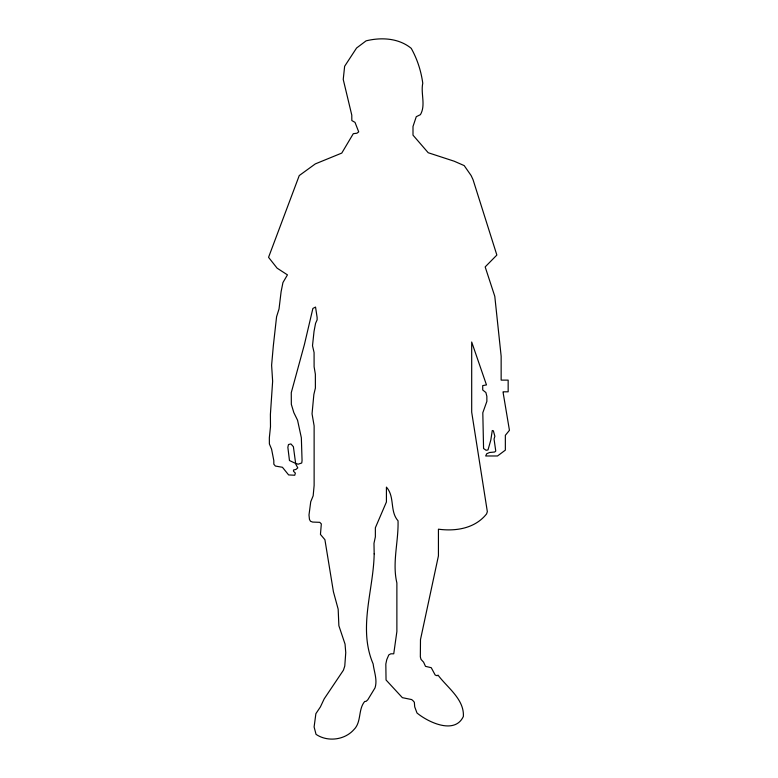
<?xml version="1.0" encoding="UTF-8"?>
<svg xmlns="http://www.w3.org/2000/svg" width="778" height="778" viewBox="0 0 778 778"><rect width="100%" height="100%" fill="white"/><g stroke="black" fill="none" stroke-linecap="round" stroke-linejoin="round"><path stroke-width="1.17" d="M374.179 553.848C373.498 590.463 357.89 628.274 373.129 663.897C374.092 671.842 377.583 679.904 375.025 687.878L367.78 699.801L366.088 701.348L364.697 701.474C357.909 709.536 361.712 722.033 353.864 729.657C344.615 740.121 327.509 742.193 316.033 734.344L314.108 726.953L315.878 713.669L320.39 706.939L324.202 698.839L343.419 670.208L344.771 666.056L345.753 652.645L345.043 644.096L338.877 625.726L338.167 609.174L333.412 591.727L324.912 539.689L320.448 534.418L321.333 523.905L319.758 522.33L312.62 522.067L310.51 521.27L309.469 519.441L308.992 514.997L310.733 501.742L313.164 495.81L314.127 485.453L314.127 425.877L312.046 413.828L313.855 394.514L315.391 388.057L315.362 374.189L314.108 366.778L314.079 352.541L312.503 345.714L314.03 331.409L315.567 323.308L317.123 319.875L317.113 317.375L315.537 307.057L312.882 308.458L304.422 344.469L291.273 392.666L291.332 404.336L293.831 412.603L297.566 420.246L301.349 437.761L302.059 460.527L301.757 462.988L298.081 464.213L295.621 463.289L293.394 446.698L290.914 443.927L288.463 444.539L287.86 447.311L289.465 460.527L295.309 463.289L297.789 467.889L295.951 469.426L293.501 470.038L293.51 471.264L295.358 473.092L294.755 475.241L288.628 474.93L282.443 467.277L275.383 466.051L273.837 464.213L273.807 460.527L271.58 449.159L269.382 443.927L269.344 437.761L270.491 426.645L270.394 414.441L272.64 381.278L271.61 365.232L273.341 345.714L276.579 316.743L279.03 308.934L281.111 291.692L282.939 282.57L287.442 274.867L277.104 268.157L268.556 257.324L299.248 175.565L315.304 163.905L341.775 153.081L353.3 133.68L356.908 133.233L358.707 131.871L355.011 122.37L351.831 120.561L351.782 115.125L343.234 79.434L344.635 66.276L356.567 48.022L366.098 40.845C381.298 37.13 398.696 38.044 411.241 48.343C417.339 59.293 421.093 70.983 422.765 83.227C420.558 93.525 425.974 105.147 420.412 114.658L416.269 116.7L413.001 126.483L413.001 135.148L428.201 152.731L454.216 161.221L464.194 165.597L471.128 175.556L473.034 179.66L496.86 255.058L485.171 266.912L494.789 296.321L501.149 356.217L501.149 380.121L508.16 380.121L508.16 391.811L503.084 391.811L503.084 392.345L509.444 430.322L505.35 435.32L505.35 450.131L497.521 455.976L485.696 455.976L486.707 453.769L489.566 452.495L494.652 452.018L495.761 451.065L494.049 439.025L494.866 436.273L493.359 430.788L492.279 430.516L490.792 440.124L488.001 449.947L486.094 450.268L483.566 448.517L482.807 412.758L486.872 401.37L486.853 396.323L485.89 392.54L482.73 390.011L482.71 385.606L486.474 384.916L471.692 342.009L471.692 412.146L487.339 511.681L486.571 513.927C475.037 528.466 455.879 531.52 438.432 529.186L438.432 555.862L420.48 639.642L420.344 656.904L421.015 659.374L423.592 662.185L425.498 666.347L431.245 667.699L435.203 675.051L437.119 675.732L438.033 675.119C447.243 687.596 464.369 699.169 463.367 716.46C454.712 734.977 428.153 722.208 416.998 712.998L414.713 706.852L414.343 702.252L413.206 700.91L411.679 699.568L402.362 697.662L386.044 679.982L385.83 664.042L386.763 659.647L388.806 654.901L390.819 653.802L393.746 653.802L396.877 631.522L396.877 582.975C392.034 562.65 398.647 541.478 398.035 520.793C389.525 511.214 395.098 496.782 386.423 487.135L386.423 501.985L375.366 527.766L375.366 536.849L373.985 543.307L374.179 553.848"/></g></svg>
